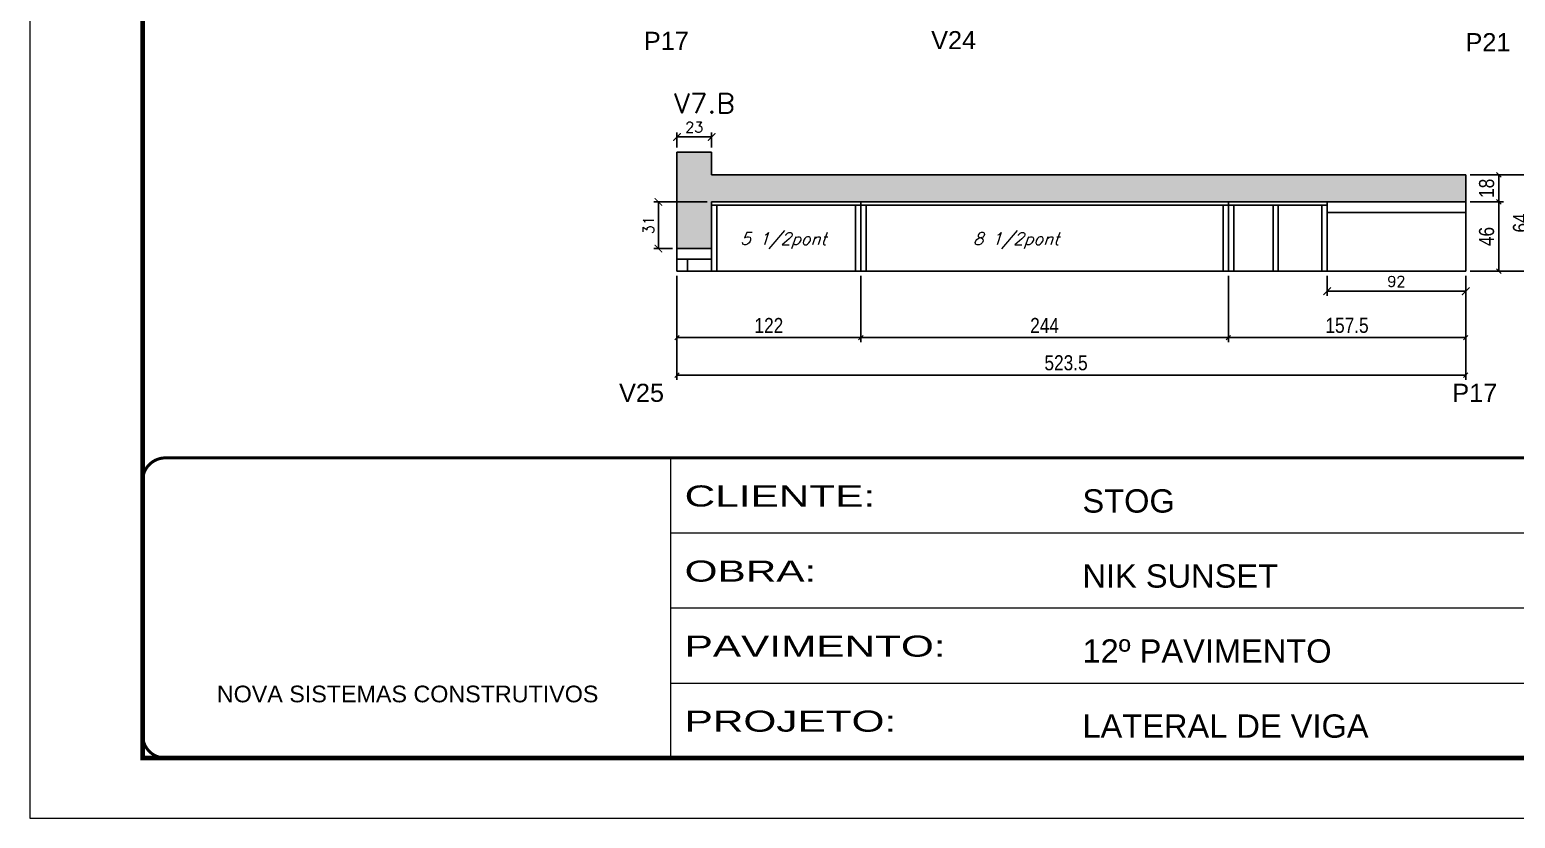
# Model space of a CAD drawing. Extents: x -10448 to -1189, y -11772 to 17235.
# Drawn here: x -5680 to -4694, y 12349 to 12872 of the extents above; entities that cross this region are included whole.
import ezdxf

# ---------------------------------------------------------------- set-up
doc = ezdxf.new("R2010")
doc.units = 0
doc.linetypes.add('CONTINUO', pattern=[0])
doc.linetypes.add('DASHED', pattern=[0.75, 0.5, -0.25])
for name, color, linetype in [('5', 5, 'Continuous'), ('COTA', 241, 'Continuous'), ('Painéis', 200, 'Continuous'), ('SARR_2.2x7', 40, 'Continuous'), ('SARR_3.5x7', 81, 'Continuous'), ('texto', 7, 'Continuous')]:
    doc.layers.add(name, color=color, linetype=linetype)
for name, color, linetype, lineweight in [('Folhas', 255, 'Continuous', 9), ('SARRAFO DE PRESSAO', 251, 'DASHED', 9), ('Texto Seção', 7, 'Continuous', 15)]:
    doc.layers.add(name, color=color, linetype=linetype, lineweight=lineweight)
doc.styles.add('ARIAL', font='arial.ttf')
doc.styles.add('COTA TECNICA', font='techl___.ttf', dxfattribs={"height": 10})
doc.styles.add('REGUA-120', font='ROMANS.shx', dxfattribs={"height": 15})
doc.styles.add('Romans', font='romans.shx')
doc.styles.get("Standard").update_dxf_attribs({"font": 'arial.ttf'})
doc.styles.add('Tecnologia', font='')
doc.styles.get('Tecnologia').set_extended_font_data('Forgotten Futurist')
doc.dimstyles.new('Cota Paínel', dxfattribs={"dimtxt": 7, "dimasz": 5, "dimexe": 3, "dimexo": 3, "dimgap": 3, "dimtad": 1, "dimdec": 1, "dimzin": 12, "dimdsep": 46, "dimtxsty": 'Romans', "dimblk": 'ARCHTICK', "dimcen": 0, "dimclrd": 4, "dimclre": 4, "dimclrt": 1, "dimadec": 1, "dimazin": 3, "dimtfac": 1, "dimtdec": 1, "dimtmove": 0, "dimatfit": 3, "dimldrblk": 'OBLIQUE', "dimfxl": 1, "dimtolj": 1, "dimtzin": 12, "dimarcsym": 0})
doc.dimstyles.new('PAINEL', dxfattribs={"dimtxt": 10, "dimasz": 3, "dimexe": 3, "dimexo": 3, "dimgap": 3, "dimtad": 1, "dimdec": 1, "dimzin": 12, "dimdsep": 46, "dimtxsty": 'COTA TECNICA', "dimblk1": 'OBLIQUE', "dimblk2": 'OBLIQUE', "dimsah": 1, "dimcen": 0.9, "dimclrd": 4, "dimclre": 4, "dimclrt": 240, "dimadec": 1, "dimazin": 3, "dimtfac": 1, "dimtdec": 1, "dimtmove": 0, "dimatfit": 3, "dimfxl": 1, "dimtolj": 1, "dimtzin": 12, "dimarcsym": 0})

# ---------------------------------------------------------------- blocks, each defined once
blk = doc.blocks.new('9999999999')
at = {"color": 30, "linetype": 'CONTINUO'}
for p, q in [((98564.56, 34230.21), (98564.56, 34429.45)), ((98564.56, 34379.64), (99583.98, 34379.64)), ((98564.56, 34329.83), (99487.98, 34329.83)), ((98564.56, 34280.02), (99487.98, 34280.02))]:
    blk.add_line(p, q, dxfattribs=at)
at = {"color": 30, "linetype": 'CONTINUO', "const_width": 2}
blk.add_lwpolyline([(99583.98, 34230.21), (99583.98, 34414.45, 0.414214), (99568.98, 34429.45), (98228.98, 34429.45, 0.414214), (98213.98, 34414.45), (98213.98, 34245.21, 0.414214), (98228.98, 34230.21), (99583.98, 34230.21)], format="xyb", dxfattribs=at)
at = {"layer": 'Folhas'}
blk.add_lwpolyline([(98138.98, 34190.21), (99623.98, 34190.21), (99623.98, 35240.21), (98138.98, 35240.21)], close=True, dxfattribs=at)
at = {"layer": 'Folhas', "color": 30, "const_width": 3}
blk.add_lwpolyline([(98213.98, 34230.21), (99583.98, 34230.21), (99583.98, 35200.21), (98213.98, 35200.21)], close=True, dxfattribs=at)
at = {"color": 7, "linetype": 'Continuous', "ltscale": 5, "style": 'ARIAL'}
for s, height, p in [('STOG', 15.483, (98837.68, 34393.13)), ('NIK SUNSET', 15.483, (98837.68, 34343.32)), ('12º PAVIMENTO', 15.4829, (98837.68, 34293.51)), ('NOVA SISTEMAS CONSTRUTIVOS', 11.0592, (98263.19, 34267.21)), ('LATERAL DE VIGA', 15.4829, (98837.68, 34243.7))]:
    blk.add_text(s, height=height, dxfattribs=at).set_placement(p)
at = {"layer": 'Folhas', "color": 7, "style": 'Tecnologia', "width": 1.5}
for s, p in [('CLIENTE:', (98573.65, 34397.17)), ('OBRA:', (98573.65, 34347.31)), ('PAVIMENTO:', (98573.65, 34297.5)), ('PROJETO:', (98573.65, 34247.69))]:
    blk.add_text(s, height=14, dxfattribs=at).set_placement(p)
blk = doc.blocks.new('_Oblique')
at = {"color": 0, "linetype": 'ByBlock', "lineweight": -2}
blk.add_line((-0.5, -0.5), (0.5, 0.5), dxfattribs=at)
blk = doc.blocks.new('*D338')
at = {"layer": 'COTA', "color": 4, "linetype": 'ByBlock', "lineweight": -2, "transparency": 16777216}
for p, q in [((-4723.72, 12757.73), (-4701.72, 12757.73)), ((-4704.72, 12711.73), (-4704.72, 12757.73)), ((-4723.72, 12711.73), (-4701.72, 12711.73))]:
    blk.add_line(p, q, dxfattribs=at)
at = {"layer": 'Defpoints', "color": 0, "linetype": 'ByBlock', "transparency": 16777216}
for p in [(-4726.72, 12757.73), (-4704.72, 12757.73), (-4726.72, 12711.73)]:
    blk.add_point(p, dxfattribs=at)
at = {"layer": 'COTA', "color": 4, "linetype": 'ByBlock', "lineweight": -2, "transparency": 16777216, "xscale": 3, "yscale": 3, "zscale": 3}
for p, rotation in [((-4704.72, 12757.73), 90), ((-4704.72, 12711.73), 270)]:
    blk.add_blockref('_Oblique', p, dxfattribs=dict(at, rotation=rotation))
at = {"layer": 'COTA', "color": 240, "linetype": 'ByBlock', "transparency": 16777216, "insert": (-4712.82, 12734.73), "char_height": 10, "attachment_point": 5, "rotation": 90, "style": 'COTA TECNICA'}
blk.add_mtext('\\A1;46', dxfattribs=at)
blk = doc.blocks.new('*D339')
at = {"layer": 'COTA', "color": 4, "linetype": 'ByBlock', "lineweight": -2, "transparency": 16777216}
for p, q in [((-4723.72, 12775.73), (-4701.72, 12775.73)), ((-4704.72, 12757.73), (-4704.72, 12775.73)), ((-4723.72, 12757.73), (-4701.72, 12757.73))]:
    blk.add_line(p, q, dxfattribs=at)
at = {"layer": 'Defpoints', "color": 0, "linetype": 'ByBlock', "transparency": 16777216}
for p in [(-4726.72, 12775.73), (-4704.72, 12775.73), (-4726.72, 12757.73)]:
    blk.add_point(p, dxfattribs=at)
at = {"layer": 'COTA', "color": 4, "linetype": 'ByBlock', "lineweight": -2, "transparency": 16777216, "xscale": 3, "yscale": 3, "zscale": 3}
for p, rotation in [((-4704.72, 12775.73), 90), ((-4704.72, 12757.73), 270)]:
    blk.add_blockref('_Oblique', p, dxfattribs=dict(at, rotation=rotation))
at = {"layer": 'COTA', "color": 240, "linetype": 'ByBlock', "transparency": 16777216, "insert": (-4712.82, 12766.73), "char_height": 10, "attachment_point": 5, "rotation": 90, "style": 'COTA TECNICA'}
blk.add_mtext('\\A1;18', dxfattribs=at)
blk = doc.blocks.new('*D340')
at = {"layer": 'COTA', "color": 4, "linetype": 'ByBlock', "lineweight": -2, "transparency": 16777216}
for p, q in [((-4723.72, 12775.73), (-4679.22, 12775.73)), ((-4682.22, 12711.73), (-4682.22, 12775.73)), ((-4723.72, 12711.73), (-4679.22, 12711.73))]:
    blk.add_line(p, q, dxfattribs=at)
at = {"layer": 'Defpoints', "color": 0, "linetype": 'ByBlock', "transparency": 16777216}
for p in [(-4726.72, 12775.73), (-4682.22, 12775.73), (-4726.72, 12711.73)]:
    blk.add_point(p, dxfattribs=at)
at = {"layer": 'COTA', "color": 4, "linetype": 'ByBlock', "lineweight": -2, "transparency": 16777216, "xscale": 3, "yscale": 3, "zscale": 3}
for p, rotation in [((-4682.22, 12775.73), 90), ((-4682.22, 12711.73), 270)]:
    blk.add_blockref('_Oblique', p, dxfattribs=dict(at, rotation=rotation))
at = {"layer": 'COTA', "color": 240, "linetype": 'ByBlock', "transparency": 16777216, "insert": (-4690.32, 12743.73), "char_height": 10, "attachment_point": 5, "rotation": 90, "style": 'COTA TECNICA'}
blk.add_mtext('\\A1;64', dxfattribs=at)
blk = doc.blocks.new('*D341')
at = {"layer": 'COTA', "color": 4, "linetype": 'ByBlock', "lineweight": -2, "transparency": 16777216}
for p, q in [((-5250.22, 12708.73), (-5250.22, 12664.58)), ((-5128.22, 12708.73), (-5128.22, 12664.58)), ((-5250.22, 12667.58), (-5128.22, 12667.58))]:
    blk.add_line(p, q, dxfattribs=at)
at = {"layer": 'Defpoints', "color": 0, "linetype": 'ByBlock', "transparency": 16777216}
for p in [(-5250.22, 12711.73), (-5128.22, 12711.73), (-5128.22, 12667.58)]:
    blk.add_point(p, dxfattribs=at)
at = {"layer": 'COTA', "color": 4, "linetype": 'ByBlock', "lineweight": -2, "transparency": 16777216, "xscale": 3, "yscale": 3, "zscale": 3, "rotation": 180}
blk.add_blockref('_Oblique', (-5250.22, 12667.58), dxfattribs=at)
at = {"layer": 'COTA', "color": 4, "linetype": 'ByBlock', "lineweight": -2, "transparency": 16777216, "xscale": 3, "yscale": 3, "zscale": 3}
blk.add_blockref('_Oblique', (-5128.22, 12667.58), dxfattribs=at)
at = {"layer": 'COTA', "color": 240, "linetype": 'ByBlock', "transparency": 16777216, "insert": (-5189.22, 12675.64), "char_height": 10, "attachment_point": 5, "style": 'COTA TECNICA'}
blk.add_mtext('\\A1;122', dxfattribs=at)
blk = doc.blocks.new('*D342')
at = {"layer": 'COTA', "color": 4, "linetype": 'ByBlock', "lineweight": -2, "transparency": 16777216}
for p, q in [((-5128.22, 12708.73), (-5128.22, 12664.58)), ((-4884.22, 12708.73), (-4884.22, 12664.58)), ((-5128.22, 12667.58), (-4884.22, 12667.58))]:
    blk.add_line(p, q, dxfattribs=at)
at = {"layer": 'Defpoints', "color": 0, "linetype": 'ByBlock', "transparency": 16777216}
for p in [(-5128.22, 12711.73), (-4884.22, 12711.73), (-4884.22, 12667.58)]:
    blk.add_point(p, dxfattribs=at)
at = {"layer": 'COTA', "color": 4, "linetype": 'ByBlock', "lineweight": -2, "transparency": 16777216, "xscale": 3, "yscale": 3, "zscale": 3, "rotation": 180}
blk.add_blockref('_Oblique', (-5128.22, 12667.58), dxfattribs=at)
at = {"layer": 'COTA', "color": 4, "linetype": 'ByBlock', "lineweight": -2, "transparency": 16777216, "xscale": 3, "yscale": 3, "zscale": 3}
blk.add_blockref('_Oblique', (-4884.22, 12667.58), dxfattribs=at)
at = {"layer": 'COTA', "color": 240, "linetype": 'ByBlock', "transparency": 16777216, "insert": (-5006.22, 12675.66), "char_height": 10, "attachment_point": 5, "style": 'COTA TECNICA'}
blk.add_mtext('\\A1;244', dxfattribs=at)
blk = doc.blocks.new('*D343')
at = {"layer": 'COTA', "color": 4, "linetype": 'ByBlock', "lineweight": -2, "transparency": 16777216}
for p, q in [((-5250.22, 12708.73), (-5250.22, 12639.63)), ((-4726.72, 12708.73), (-4726.72, 12639.63)), ((-5250.22, 12642.63), (-4726.72, 12642.63))]:
    blk.add_line(p, q, dxfattribs=at)
at = {"layer": 'Defpoints', "color": 0, "linetype": 'ByBlock', "transparency": 16777216}
for p in [(-5250.22, 12711.73), (-4726.72, 12711.73), (-4726.72, 12642.63)]:
    blk.add_point(p, dxfattribs=at)
at = {"layer": 'COTA', "color": 4, "linetype": 'ByBlock', "lineweight": -2, "transparency": 16777216, "xscale": 3, "yscale": 3, "zscale": 3, "rotation": 180}
blk.add_blockref('_Oblique', (-5250.22, 12642.63), dxfattribs=at)
at = {"layer": 'COTA', "color": 4, "linetype": 'ByBlock', "lineweight": -2, "transparency": 16777216, "xscale": 3, "yscale": 3, "zscale": 3}
blk.add_blockref('_Oblique', (-4726.72, 12642.63), dxfattribs=at)
at = {"layer": 'COTA', "color": 240, "linetype": 'ByBlock', "transparency": 16777216, "insert": (-4991.97, 12650.85), "char_height": 10, "attachment_point": 5, "style": 'COTA TECNICA'}
blk.add_mtext('\\A1;523.5', dxfattribs=at)
blk = doc.blocks.new('*D344')
at = {"layer": 'COTA', "color": 4, "linetype": 'ByBlock', "lineweight": -2, "transparency": 16777216}
for p, q in [((-4884.22, 12708.73), (-4884.22, 12664.58)), ((-4726.72, 12701.48), (-4726.72, 12664.58)), ((-4884.22, 12667.58), (-4726.72, 12667.58))]:
    blk.add_line(p, q, dxfattribs=at)
at = {"layer": 'Defpoints', "color": 0, "linetype": 'ByBlock', "transparency": 16777216}
for p in [(-4884.22, 12711.73), (-4726.72, 12704.48), (-4726.72, 12667.58)]:
    blk.add_point(p, dxfattribs=at)
at = {"layer": 'COTA', "color": 4, "linetype": 'ByBlock', "lineweight": -2, "transparency": 16777216, "xscale": 3, "yscale": 3, "zscale": 3, "rotation": 180}
blk.add_blockref('_Oblique', (-4884.22, 12667.58), dxfattribs=at)
at = {"layer": 'COTA', "color": 4, "linetype": 'ByBlock', "lineweight": -2, "transparency": 16777216, "xscale": 3, "yscale": 3, "zscale": 3}
blk.add_blockref('_Oblique', (-4726.72, 12667.58), dxfattribs=at)
at = {"layer": 'COTA', "color": 240, "linetype": 'ByBlock', "transparency": 16777216, "insert": (-4805.47, 12675.69), "char_height": 10, "attachment_point": 5, "style": 'COTA TECNICA'}
blk.add_mtext('\\A1;157.5', dxfattribs=at)
blk = doc.blocks.new('_ArchTick')
at = {"color": 0, "linetype": 'ByBlock', "const_width": 0.15}
blk.add_lwpolyline([(-0.5, -0.5), (0.5, 0.5)], dxfattribs=at)
blk = doc.blocks.new('*D346')
at = {"layer": 'COTA', "color": 4, "lineweight": -2, "transparency": 16777216}
for p, q in [((-4818.72, 12708.73), (-4818.72, 12695.43)), ((-4726.72, 12708.73), (-4726.72, 12695.43)), ((-4726.72, 12698.43), (-4818.72, 12698.43))]:
    blk.add_line(p, q, dxfattribs=at)
at = {"layer": 'Defpoints', "color": 0, "transparency": 16777216}
for p in [(-4818.72, 12711.73), (-4726.72, 12711.73), (-4818.72, 12698.43)]:
    blk.add_point(p, dxfattribs=at)
at = {"layer": 'COTA', "color": 4, "lineweight": -2, "transparency": 16777216, "xscale": 5, "yscale": 5, "zscale": 5, "rotation": 180}
blk.add_blockref('_ArchTick', (-4818.72, 12698.43), dxfattribs=at)
at = {"layer": 'COTA', "color": 4, "lineweight": -2, "transparency": 16777216, "xscale": 5, "yscale": 5, "zscale": 5}
blk.add_blockref('_ArchTick', (-4726.72, 12698.43), dxfattribs=at)
at = {"layer": 'COTA', "color": 1, "transparency": 16777216, "insert": (-4772.72, 12704.93), "char_height": 7, "attachment_point": 5, "style": 'Romans'}
blk.add_mtext('\\A1;92', dxfattribs=at)
blk = doc.blocks.new('*D347')
at = {"layer": 'COTA', "color": 4, "lineweight": -2, "transparency": 16777216}
for p, q in [((-5230.22, 12757.73), (-5265.54, 12757.73)), ((-5262.54, 12726.73), (-5262.54, 12757.73)), ((-5253.22, 12726.73), (-5265.54, 12726.73))]:
    blk.add_line(p, q, dxfattribs=at)
at = {"layer": 'Defpoints', "color": 0, "transparency": 16777216}
for p in [(-5262.54, 12757.73), (-5227.22, 12757.73), (-5250.22, 12726.73)]:
    blk.add_point(p, dxfattribs=at)
at = {"layer": 'COTA', "color": 4, "lineweight": -2, "transparency": 16777216, "xscale": 5, "yscale": 5, "zscale": 5}
for p, rotation in [((-5262.54, 12757.73), 90), ((-5262.54, 12726.73), 270)]:
    blk.add_blockref('_ArchTick', p, dxfattribs=dict(at, rotation=rotation))
at = {"layer": 'COTA', "color": 1, "transparency": 16777216, "insert": (-5269.04, 12742.23), "char_height": 7, "attachment_point": 5, "rotation": 90, "style": 'Romans'}
blk.add_mtext('\\A1;31', dxfattribs=at)
blk = doc.blocks.new('*D348')
at = {"layer": 'COTA', "color": 4, "lineweight": -2, "transparency": 16777216}
for p, q in [((-5250.22, 12793.73), (-5250.22, 12803.8)), ((-5227.22, 12800.8), (-5250.22, 12800.8)), ((-5227.22, 12793.73), (-5227.22, 12803.8))]:
    blk.add_line(p, q, dxfattribs=at)
at = {"layer": 'Defpoints', "color": 0, "transparency": 16777216}
for p in [(-5250.22, 12800.8), (-5250.22, 12790.73), (-5227.22, 12790.73)]:
    blk.add_point(p, dxfattribs=at)
at = {"layer": 'COTA', "color": 4, "lineweight": -2, "transparency": 16777216, "xscale": 5, "yscale": 5, "zscale": 5, "rotation": 180}
blk.add_blockref('_ArchTick', (-5250.22, 12800.8), dxfattribs=at)
at = {"layer": 'COTA', "color": 4, "lineweight": -2, "transparency": 16777216, "xscale": 5, "yscale": 5, "zscale": 5}
blk.add_blockref('_ArchTick', (-5227.22, 12800.8), dxfattribs=at)
at = {"layer": 'COTA', "color": 1, "transparency": 16777216, "insert": (-5238.72, 12807.3), "char_height": 7, "attachment_point": 5, "style": 'Romans'}
blk.add_mtext('\\A1;23', dxfattribs=at)

msp = doc.modelspace()

# ---------------------------------------------------------------- hatches: boundary and pattern name
at = {"layer": 'COTA', "linetype": 'ByBlock'}
h = msp.add_hatch(dxfattribs=at)
h.set_pattern_fill('AR-CONC', color=256, scale=0.03)
h.set_pattern_definition([(50, (209.5526, -24.4902), (5.46554, -0.4781726), [0.5715, -6.2865]), (355, (209.5526, -24.49), (-1.0573026, 5.7317054), [0.4572, -5.0292175]), (100.451445, (210.008, -24.53), (4.4082374, 5.2535326), [0.4857003, -5.3427073]), (46.1842, (209.5526, -22.966), (8.1323712, -1.26127), [0.85725, -9.42975]), (96.63556, (210.23, -23.071), (7.122124, 7.4227837), [0.7285507, -8.014068]), (351.18415, (209.5526, -22.966), (7.122124, 7.4227837), [0.685799, -7.543792]), (21, (210.3146, -23.3472), (4.5484317, -3.067956), [0.5715, -6.2865]), (326, (210.3146, -23.347), (1.8540609, 5.525639), [0.4572, -5.0292]), (71.451445, (210.6936, -23.603), (6.4024926, 2.457683), [0.4857003, -5.3426981]), (37.5, (209.5526, -24.4902), (0.0926581, 2.53665117), [0, -4.96824, 0, -5.1054, 0, -5.04825]), (7.5, (209.5526, -24.4902), (2.0045899, 3.00541724), [0, -2.91084, 0, -4.85394, 0, -1.92405]), (327.5, (207.8533, -24.4902), (4.06771786, -0.17186232), [0, -1.905, 0, -5.9436, 0, -7.8867]), (317.5, (207.0913, -24.4902), (4.4438754, 0.7627947), [0, -2.4765, 0, -3.94716, 0, -5.6007])])
h.paths.add_polyline_path([(-5250.22, 12726.73), (-5227.22, 12726.73), (-5227.22, 12757.73), (-4726.72, 12757.73), (-4726.72, 12775.73), (-5227.22, 12775.73), (-5227.22, 12790.73), (-5250.22, 12790.73)])

# ---------------------------------------------------------------- linework, layer by layer
for p, q in [((-5250.22, 12726.73), (-5250.22, 12790.73)), ((-5250.22, 12790.73), (-5227.22, 12790.73)), ((-5227.22, 12790.73), (-5227.22, 12775.73)), ((-5227.22, 12775.73), (-4726.72, 12775.73)), ((-4726.72, 12757.73), (-4726.72, 12775.73))]:
    msp.add_line(p, q, dxfattribs=at)
at = {"layer": 'Painéis', "linetype": 'ByBlock'}
for p, q in [((-5227.22, 12757.73), (-4726.72, 12757.73)), ((-5227.22, 12726.73), (-5227.22, 12757.73)), ((-5128.22, 12711.73), (-5128.22, 12757.73)), ((-4884.22, 12711.73), (-4884.22, 12757.73)), ((-4726.72, 12711.73), (-4726.72, 12757.73)), ((-5250.22, 12711.73), (-5250.22, 12726.73)), ((-5250.22, 12726.73), (-5227.22, 12726.73)), ((-5250.22, 12711.73), (-4726.72, 12711.73))]:
    msp.add_line(p, q, dxfattribs=at)
at = {"layer": 'SARR_2.2x7', "linetype": 'Continuous'}
for p, q in [((-5227.22, 12755.53), (-5128.22, 12755.53)), ((-5128.22, 12755.53), (-4884.22, 12755.53)), ((-4884.22, 12755.53), (-4818.72, 12755.53)), ((-4818.72, 12750.73), (-4726.72, 12750.73)), ((-5250.22, 12719.73), (-5227.22, 12719.73)), ((-5243.22, 12711.73), (-5243.22, 12719.73))]:
    msp.add_line(p, q, dxfattribs=at)
at = {"layer": 'SARR_3.5x7'}
for p, q in [((-5227.22, 12757.73), (-5227.22, 12711.73)), ((-5223.72, 12755.53), (-5223.72, 12711.73)), ((-5131.72, 12755.53), (-5131.72, 12711.73)), ((-5128.22, 12755.53), (-5128.22, 12711.73)), ((-5124.72, 12755.53), (-5124.72, 12711.73)), ((-4887.72, 12755.53), (-4887.72, 12711.73)), ((-4884.22, 12755.53), (-4884.22, 12711.73)), ((-4880.72, 12755.53), (-4880.72, 12711.73)), ((-4854.61, 12755.53), (-4854.61, 12711.73)), ((-4851.11, 12755.53), (-4851.11, 12711.73)), ((-4822.22, 12755.53), (-4822.22, 12711.73)), ((-4818.72, 12757.73), (-4818.72, 12711.73)), ((-5227.22, 12711.73), (-5223.72, 12711.73)), ((-5131.72, 12711.73), (-5128.22, 12711.73)), ((-5128.22, 12711.73), (-5124.72, 12711.73)), ((-4887.72, 12711.73), (-4884.22, 12711.73)), ((-4884.22, 12711.73), (-4880.72, 12711.73)), ((-4822.22, 12711.73), (-4818.72, 12711.73))]:
    msp.add_line(p, q, dxfattribs=at)

# ---------------------------------------------------------------- block references
at = {"layer": 'SARRAFO DE PRESSAO', "color": 6, "linetype": 'ByBlock'}
msp.add_blockref('9999999999', (-103818.76, -21841.7), dxfattribs=at)

# ---------------------------------------------------------------- texts
at = {"layer": '5', "linetype": 'Continuous'}
for s, rotation, p in [('P17', 0.00004, (-5272.14, 12858.62)), ('V24', 359.99996, (-5081.49, 12859.1)), ('P21', 0.00004, (-4726.85, 12857.75)), ('V25', 0.00004, (-5288.64, 12624.97)), ('P17', 0.00004, (-4735.61, 12624.97))]:
    msp.add_text(s, height=12, rotation=rotation, dxfattribs=at).set_placement(p)
at = {"layer": 'texto', "color": 2, "char_height": 8, "attachment_point": 5, "style": 'Romans'}
for s, insert in [('{\\Q19;\\C256;5 1/2pont}', (-5179.6, 12731.95)), ('{\\Q19;\\C256;8 1/2pont}', (-5025.18, 12731.95))]:
    msp.add_mtext(s, dxfattribs=dict(at, insert=insert))
at = {"layer": 'Texto Seção', "style": 'REGUA-120', "width": 1.05}
msp.add_text('V7.B', height=13, dxfattribs=at).set_placement((-5252.22, 12816.66))

# ---------------------------------------------------------------- dimensions: what is measured, and where the dimension line sits
at = {"layer": 'COTA'}
for base, p1, p2, picture, middle in [((-5250.22, 12800.8), (-5227.22, 12790.73), (-5250.22, 12790.73), '*D348', (-5238.72, 12807.3)), ((-4818.72, 12698.43), (-4726.72, 12711.73), (-4818.72, 12711.73), '*D346', (-4772.72, 12704.93))]:
    dim = msp.add_linear_dim(base=base, p1=p1, p2=p2, dimstyle='Cota Paínel', dxfattribs=at)
    dim.commit()
    dim.dimension.update_dxf_attribs({"geometry": picture, "text_midpoint": middle})
at = {"layer": 'COTA', "linetype": 'ByBlock'}
for base, p1, p2, picture, middle in [((-4704.72, 12775.73), (-4726.72, 12757.73), (-4726.72, 12775.73), '*D339', (-4712.82, 12766.73)), ((-4682.22, 12775.73), (-4726.72, 12711.73), (-4726.72, 12775.73), '*D340', (-4690.32, 12743.73)), ((-4704.72, 12757.73), (-4726.72, 12711.73), (-4726.72, 12757.73), '*D338', (-4712.82, 12734.73))]:
    dim = msp.add_linear_dim(base=base, p1=p1, p2=p2, angle=90, dimstyle='PAINEL', dxfattribs=at)
    dim.commit()
    dim.dimension.update_dxf_attribs({"geometry": picture, "text_midpoint": middle})
at = {"layer": 'COTA'}
dim = msp.add_linear_dim(base=(-5262.54, 12757.73), p1=(-5250.22, 12726.73), p2=(-5227.22, 12757.73), angle=90, dimstyle='Cota Paínel', dxfattribs=at)
dim.commit()
dim.dimension.update_dxf_attribs({"geometry": '*D347', "text_midpoint": (-5269.04, 12742.23)})
at = {"layer": 'COTA', "linetype": 'ByBlock'}
for base, p1, p2, picture, middle in [((-5128.22, 12667.58), (-5250.22, 12711.73), (-5128.22, 12711.73), '*D341', (-5189.22, 12675.64)), ((-4726.72, 12667.58), (-4884.22, 12711.73), (-4726.72, 12704.48), '*D344', (-4805.47, 12675.69))]:
    dim = msp.add_linear_dim(base=base, p1=p1, p2=p2, dimstyle='PAINEL', dxfattribs=at)
    dim.commit()
    dim.dimension.update_dxf_attribs({"geometry": picture, "text_midpoint": middle})
dim = msp.add_linear_dim(base=(-4726.72, 12642.63), p1=(-5250.22, 12711.73), p2=(-4726.72, 12711.73), dimstyle='PAINEL', dxfattribs=at)
dim.commit()
dim.dimension.update_dxf_attribs({"geometry": '*D343', "text_midpoint": (-4991.97, 12642.63), "dimtype": 160})
dim = msp.add_linear_dim(base=(-4884.22, 12667.58), p1=(-5128.22, 12711.73), p2=(-4884.22, 12711.73), dimstyle='PAINEL', override={"dimtmove": 1}, dxfattribs=at)
dim.commit()
dim.dimension.update_dxf_attribs({"geometry": '*D342', "text_midpoint": (-5006.22, 12675.66)})

doc.saveas('drawing.dxf')
